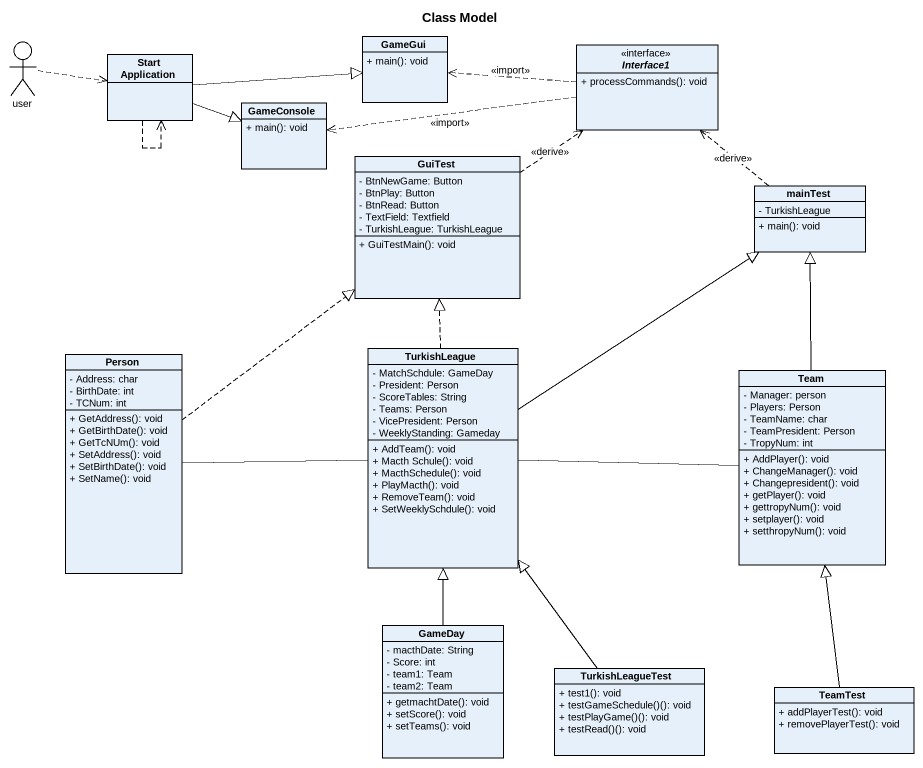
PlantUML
@startuml
title Class Model
allowmixing
hide circle
hide empty members
skinparam classAttributeIconSize 0
actor user
class "Start Application" as Start_Application
class GameGui {
  + main(): void
}
interface Interface1 <<interface>> {
  + processCommands(): void
}
class GameConsole {
  + main(): void
}
class GuiTest {
  - BtnNewGame: Button
  - BtnPlay: Button
  - BtnRead: Button
  - TextField: Textfield
  - TurkishLeague: TurkishLeague
  + GuiTestMain(): void
}
class mainTest {
  - TurkishLeague
  + main(): void
}
class "Person" as Person_ {
  - Address: char
  - BirthDate: int
  - TCNum: int
  + GetAddress(): void
  + GetBirthDate(): void
  + GetTcNUm(): void
  + SetAddress(): void
  + SetBirthDate(): void
  + SetName(): void
}
class TurkishLeague {
  - MatchSchdule: GameDay
  - President: Person
  - ScoreTables: String
  - Teams: Person
  - VicePresident: Person
  - WeeklyStanding: Gameday
  + AddTeam(): void
  + Macth Schule(): void
  + MacthSchedule(): void
  + PlayMacth(): void
  + RemoveTeam(): void
  + SetWeeklySchdule(): void
}
class Team {
  - Manager: person
  - Players: Person
  - TeamName: char
  - TeamPresident: Person
  - TropyNum: int
  + AddPlayer(): void
  + ChangeManager(): void
  + Changepresident(): void
  + getPlayer(): void
  + gettropyNum(): void
  + setplayer(): void
  + setthropyNum(): void
}
class GameDay {
  - macthDate: String
  - Score: int
  - team1: Team
  - team2: Team
  + getmachtDate(): void
  + setScore(): void
  + setTeams(): void
}
class TurkishLeagueTest {
  + test1(): void
  + testGameSchedule()(): void
  + testPlayGame()(): void
  + testRead()(): void
}
class TeamTest {
  + addPlayerTest(): void
  + removePlayerTest(): void
}
user .right.> Start_Application
Start_Application ..> Start_Application
Start_Application -right-|> GameGui
Start_Application -right-|> GameConsole
Interface1 .left.> GameGui : <<import>>
Interface1 .left.> GameConsole : <<import>>
GuiTest .up.> Interface1 : <<derive>>
mainTest .up.> Interface1 : <<derive>>
Person_ .up.|> GuiTest
Person_ -right- TurkishLeague
TurkishLeague .up.|> GuiTest
TurkishLeague -up-|> mainTest
Team -up-|> mainTest
Team -left- TurkishLeague
GameDay -up-|> TurkishLeague
TurkishLeagueTest -up-|> TurkishLeague
TeamTest -up-|> Team
@enduml
